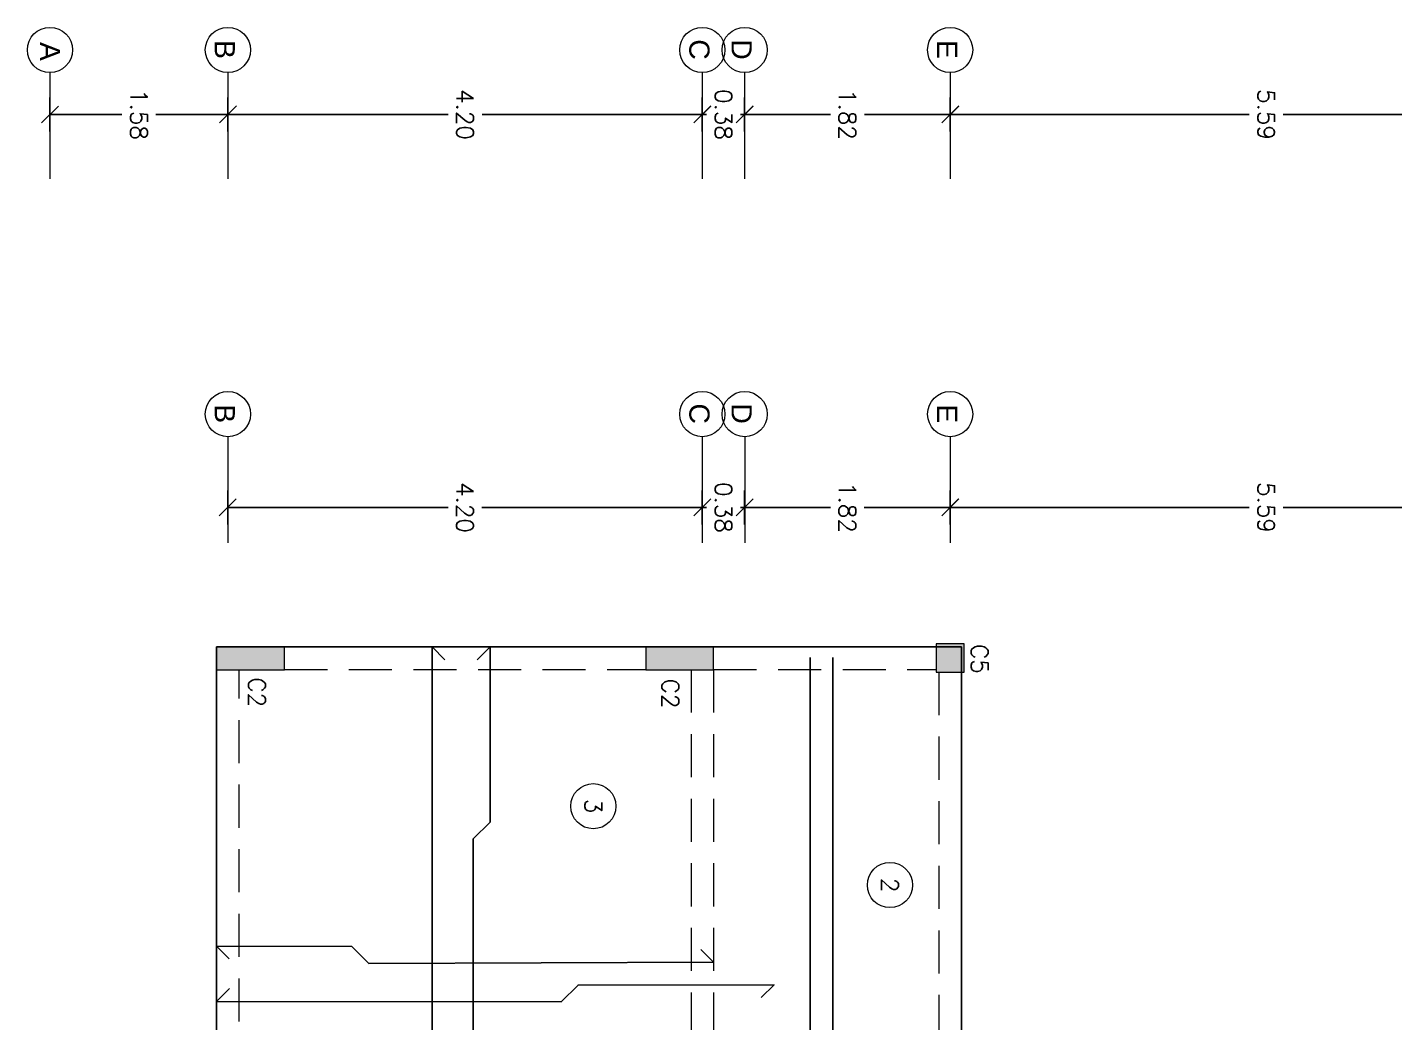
# Model space of a CAD drawing. Header units: metres. Extents: x -44 to 358, y -246 to 48.
# Drawn here: x 148.55 to 160.66, y -191.06 to -182.25 of the extents above; entities that cross this region are included whole.
import ezdxf
from ezdxf.enums import TextEntityAlignment as Align

# ---------------------------------------------------------------- set-up
doc = ezdxf.new("R2010")
doc.units = ezdxf.units.M
doc.header["$LTSCALE"] = 0.3
doc.header["$PDMODE"] = 3
doc.linetypes.add('Grid Line 1_2_', pattern=[22.225, 12.7, -3.175, 3.175, -3.175])
doc.linetypes.add('HIDDEN', pattern=[9.525, 6.35, -3.175])
for name, color, linetype, lineweight in [('0-S-GRID', 1, 'Continuous', 9), ('0-S-GRID-IDEN', 1, 'Continuous', 9), ('Columnas', 7, 'Continuous', 18), ('VIGAS', 1, 'HIDDEN', 15)]:
    doc.layers.add(name, color=color, linetype=linetype, lineweight=lineweight)
for name, color, linetype in [('ACERO', 5, 'Continuous'), ('BP', 3, 'Continuous'), ('DIMTEXTO', 4, 'Continuous'), ('HATCH', 8, 'Continuous')]:
    doc.layers.add(name, color=color, linetype=linetype)
doc.styles.add('Arial_2', font='arial.ttf', dxfattribs={"height": 0.2})
doc.styles.add('SMPLEX', font='simplex.shx')
doc.dimstyles.new('DIM-75', dxfattribs={"dimscale": 0.75, "dimtxt": 0.2, "dimasz": 0.2, "dimexe": 0.2, "dimexo": 0.2, "dimgap": 0.1, "dimtad": 0, "dimtih": 1, "dimtoh": 1, "dimzin": 0, "dimdsep": 46, "dimtxsty": 'SMPLEX', "dimblk1": 'OBLIQUE', "dimblk2": 'OBLIQUE', "dimsah": 1, "dimcen": 0.2, "dimclrd": 4, "dimclre": 4, "dimclrt": 4, "dimadec": 0, "dimazin": 0, "dimtfac": 1, "dimtmove": 0, "dimatfit": 3, "dimldrblk": 'OBLIQUE', "dimfxl": 0.2, "dimfxlon": 1, "dimtfill": 1, "dimtolj": 1, "dimtzin": 0, "dimarcsym": 0})

# ---------------------------------------------------------------- blocks, each defined once
blk = doc.blocks.new('_OBLIQUE')
at = {"color": 0, "linetype": 'ByBlock'}
blk.add_line((-0.5, -0.5), (0.5, 0.5), dxfattribs=at)
blk = doc.blocks.new('*D1828')
at = {"layer": 'DEFPOINTS', "color": 0, "transparency": 16777216}
for p in [(112.955, -33.742), (113.268, -33.742), (113.268, -34.117)]:
    blk.add_point(p, dxfattribs=at)
at = {"layer": 'DIMTEXTO', "color": 4, "lineweight": -2, "transparency": 16777216}
for p, q in [((112.955, -33.742), (112.955, -33.592)), ((113.105, -33.742), (112.805, -33.742)), ((112.955, -33.742), (112.955, -33.779)), ((113.105, -34.117), (112.805, -34.117)), ((112.955, -34.117), (112.955, -34.079)), ((112.955, -34.117), (112.955, -34.267))]:
    blk.add_line(p, q, dxfattribs=at)
at = {"layer": 'DIMTEXTO', "color": 4, "lineweight": -2, "transparency": 16777216, "xscale": 0.15, "yscale": 0.15, "zscale": 0.15}
for p, rotation in [((112.955, -33.742), 270), ((112.955, -34.117), 90)]:
    blk.add_blockref('_OBLIQUE', p, dxfattribs=dict(at, rotation=rotation))
at = {"layer": 'DIMTEXTO', "color": 4, "transparency": 16777216, "insert": (112.955, -33.929), "char_height": 0.15, "attachment_point": 5, "style": 'SMPLEX', "bg_fill": 3, "box_fill_scale": 1.1, "bg_fill_color": 256, "bg_fill_true_color": 13158600, "bg_fill_transparency": 0}
blk.add_mtext('\\A1;0.38', dxfattribs=at)
blk = doc.blocks.new('*D1829')
at = {"layer": 'DEFPOINTS', "color": 0, "transparency": 16777216}
for p in [(113.268, -34.117), (112.955, -38.317), (113.268, -38.317)]:
    blk.add_point(p, dxfattribs=at)
at = {"layer": 'DIMTEXTO', "color": 4, "lineweight": -2, "transparency": 16777216}
for p, q in [((113.105, -34.117), (112.805, -34.117)), ((112.955, -34.117), (112.955, -36.067)), ((112.955, -38.317), (112.955, -36.367)), ((113.105, -38.317), (112.805, -38.317))]:
    blk.add_line(p, q, dxfattribs=at)
at = {"layer": 'DIMTEXTO', "color": 4, "lineweight": -2, "transparency": 16777216, "xscale": 0.15, "yscale": 0.15, "zscale": 0.15}
for p, rotation in [((112.955, -34.117), 90), ((112.955, -38.317), 270)]:
    blk.add_blockref('_OBLIQUE', p, dxfattribs=dict(at, rotation=rotation))
at = {"layer": 'DIMTEXTO', "color": 4, "transparency": 16777216, "insert": (112.955, -36.217), "char_height": 0.15, "attachment_point": 5, "style": 'SMPLEX', "bg_fill": 3, "box_fill_scale": 1.1, "bg_fill_color": 256, "bg_fill_true_color": 13158600, "bg_fill_transparency": 0}
blk.add_mtext('\\A1;4.20', dxfattribs=at)
blk = doc.blocks.new('*D1830')
at = {"layer": 'DEFPOINTS', "color": 0, "transparency": 16777216}
for p in [(113.268, -38.317), (112.955, -39.892), (113.268, -39.892)]:
    blk.add_point(p, dxfattribs=at)
at = {"layer": 'DIMTEXTO', "color": 4, "lineweight": -2, "transparency": 16777216}
for p, q in [((113.105, -38.317), (112.805, -38.317)), ((112.955, -38.317), (112.955, -38.954)), ((112.955, -39.892), (112.955, -39.254)), ((113.105, -39.892), (112.805, -39.892))]:
    blk.add_line(p, q, dxfattribs=at)
at = {"layer": 'DIMTEXTO', "color": 4, "lineweight": -2, "transparency": 16777216, "xscale": 0.15, "yscale": 0.15, "zscale": 0.15}
for p, rotation in [((112.955, -38.317), 90), ((112.955, -39.892), 270)]:
    blk.add_blockref('_OBLIQUE', p, dxfattribs=dict(at, rotation=rotation))
at = {"layer": 'DIMTEXTO', "color": 4, "transparency": 16777216, "insert": (112.955, -39.104), "char_height": 0.15, "attachment_point": 5, "style": 'SMPLEX', "bg_fill": 3, "box_fill_scale": 1.1, "bg_fill_color": 256, "bg_fill_true_color": 13158600, "bg_fill_transparency": 0}
blk.add_mtext('\\A1;1.58', dxfattribs=at)
blk = doc.blocks.new('*D1831')
at = {"layer": 'DEFPOINTS', "color": 0, "transparency": 16777216}
for p in [(112.955, -31.922), (113.268, -31.922), (113.268, -33.742)]:
    blk.add_point(p, dxfattribs=at)
at = {"layer": 'DIMTEXTO', "color": 4, "lineweight": -2, "transparency": 16777216}
for p, q in [((113.105, -31.922), (112.805, -31.922)), ((112.955, -31.922), (112.955, -32.682)), ((112.955, -33.742), (112.955, -32.982)), ((113.105, -33.742), (112.805, -33.742))]:
    blk.add_line(p, q, dxfattribs=at)
at = {"layer": 'DIMTEXTO', "color": 4, "lineweight": -2, "transparency": 16777216, "xscale": 0.15, "yscale": 0.15, "zscale": 0.15}
for p, rotation in [((112.955, -31.922), 90), ((112.955, -33.742), 270)]:
    blk.add_blockref('_OBLIQUE', p, dxfattribs=dict(at, rotation=rotation))
at = {"layer": 'DIMTEXTO', "color": 4, "transparency": 16777216, "insert": (112.955, -32.832), "char_height": 0.15, "attachment_point": 5, "style": 'SMPLEX', "bg_fill": 3, "box_fill_scale": 1.1, "bg_fill_color": 256, "bg_fill_true_color": 13158600, "bg_fill_transparency": 0}
blk.add_mtext('\\A1;1.82', dxfattribs=at)
blk = doc.blocks.new('*D1832')
at = {"layer": 'DEFPOINTS', "color": 0, "ltscale": 0.2, "transparency": 16777216}
for p in [(112.955, -26.328), (113.268, -26.328), (113.268, -31.922)]:
    blk.add_point(p, dxfattribs=at)
at = {"layer": 'DIMTEXTO', "color": 4, "lineweight": -2, "ltscale": 0.2, "transparency": 16777216}
for p, q in [((113.105, -26.328), (112.805, -26.328)), ((112.955, -26.328), (112.955, -28.975)), ((112.955, -31.922), (112.955, -29.275)), ((113.105, -31.922), (112.805, -31.922))]:
    blk.add_line(p, q, dxfattribs=at)
at = {"layer": 'DIMTEXTO', "color": 4, "lineweight": -2, "ltscale": 0.2, "transparency": 16777216, "xscale": 0.15, "yscale": 0.15, "zscale": 0.15}
for p, rotation in [((112.955, -26.328), 90), ((112.955, -31.922), 270)]:
    blk.add_blockref('_OBLIQUE', p, dxfattribs=dict(at, rotation=rotation))
at = {"layer": 'DIMTEXTO', "color": 4, "ltscale": 0.2, "transparency": 16777216, "insert": (112.955, -29.125), "char_height": 0.15, "attachment_point": 5, "style": 'SMPLEX', "bg_fill": 3, "box_fill_scale": 1.1, "bg_fill_color": 256, "bg_fill_true_color": 13158600, "bg_fill_transparency": 0}
blk.add_mtext('\\A1;5.59', dxfattribs=at)
blk = doc.blocks.new('A$C29cb555f')
at = {"layer": 'HATCH'}
h = blk.add_hatch(color=256, dxfattribs=at)
h.dxf.hatch_style = 1
h.paths.add_polyline_path([(10.373, 8.188), (10.623, 8.188), (10.623, 8.438), (10.373, 8.438)])
h = blk.add_hatch(color=256, dxfattribs=at)
h.dxf.hatch_style = 1
h.paths.add_polyline_path([(10.401, 5.619), (10.601, 5.619), (10.601, 6.219), (10.401, 6.219)])
h = blk.add_hatch(color=256, dxfattribs=at)
h.dxf.hatch_style = 1
h.paths.add_polyline_path([(10.401, 1.819), (10.601, 1.819), (10.601, 2.419), (10.401, 2.419)])
at = {"layer": 'Columnas'}
for points in [[(10.373, 8.188), (10.623, 8.188), (10.623, 8.438), (10.373, 8.438)], [(10.401, 5.619), (10.601, 5.619), (10.601, 6.219), (10.401, 6.219)], [(10.401, 1.819), (10.601, 1.819), (10.601, 2.419), (10.401, 2.419)]]:
    blk.add_lwpolyline(points, close=True, dxfattribs=at)
at = {"layer": 'DIMTEXTO', "ltscale": 0.2, "char_height": 0.15, "attachment_point": 1, "style": 'SMPLEX', "bg_fill": 3, "box_fill_scale": 1.2, "bg_fill_color": 256, "bg_fill_transparency": 0}
for s, insert in [('C5', (10.374, 8.649)), ('C2', (10.68, 5.912)), ('C2', (10.669, 2.251))]:
    blk.add_mtext_dynamic_manual_height_columns(s, width=0.23091, gutter_width=0.25, heights=[0], dxfattribs=dict(at, insert=insert))
blk = doc.blocks.new('*D1949')
at = {"layer": 'DEFPOINTS', "color": 0, "transparency": 16777216}
for p in [(74.081, -33.742), (74.395, -33.742), (74.395, -34.117)]:
    blk.add_point(p, dxfattribs=at)
at = {"layer": 'DIMTEXTO', "color": 4, "lineweight": -2, "transparency": 16777216}
for p, q in [((74.081, -33.742), (74.081, -33.592)), ((74.231, -33.742), (73.931, -33.742)), ((74.081, -33.742), (74.081, -33.779)), ((74.231, -34.117), (73.931, -34.117)), ((74.081, -34.117), (74.081, -34.079)), ((74.081, -34.117), (74.081, -34.267))]:
    blk.add_line(p, q, dxfattribs=at)
at = {"layer": 'DIMTEXTO', "color": 4, "lineweight": -2, "transparency": 16777216, "xscale": 0.15, "yscale": 0.15, "zscale": 0.15}
for p, rotation in [((74.081, -33.742), 270), ((74.081, -34.117), 90)]:
    blk.add_blockref('_OBLIQUE', p, dxfattribs=dict(at, rotation=rotation))
at = {"layer": 'DIMTEXTO', "color": 4, "transparency": 16777216, "insert": (74.081, -33.929), "char_height": 0.15, "attachment_point": 5, "style": 'SMPLEX', "bg_fill": 3, "box_fill_scale": 1.1, "bg_fill_color": 256, "bg_fill_true_color": 13158600, "bg_fill_transparency": 0}
blk.add_mtext('\\A1;0.38', dxfattribs=at)
blk = doc.blocks.new('*D1950')
at = {"layer": 'DEFPOINTS', "color": 0, "transparency": 16777216}
for p in [(74.395, -34.117), (74.081, -38.317), (74.395, -38.317)]:
    blk.add_point(p, dxfattribs=at)
at = {"layer": 'DIMTEXTO', "color": 4, "lineweight": -2, "transparency": 16777216}
for p, q in [((74.231, -34.117), (73.931, -34.117)), ((74.081, -34.117), (74.081, -36.067)), ((74.081, -38.317), (74.081, -36.367)), ((74.231, -38.317), (73.931, -38.317))]:
    blk.add_line(p, q, dxfattribs=at)
at = {"layer": 'DIMTEXTO', "color": 4, "lineweight": -2, "transparency": 16777216, "xscale": 0.15, "yscale": 0.15, "zscale": 0.15}
for p, rotation in [((74.081, -34.117), 90), ((74.081, -38.317), 270)]:
    blk.add_blockref('_OBLIQUE', p, dxfattribs=dict(at, rotation=rotation))
at = {"layer": 'DIMTEXTO', "color": 4, "transparency": 16777216, "insert": (74.081, -36.217), "char_height": 0.15, "attachment_point": 5, "style": 'SMPLEX', "bg_fill": 3, "box_fill_scale": 1.1, "bg_fill_color": 256, "bg_fill_true_color": 13158600, "bg_fill_transparency": 0}
blk.add_mtext('\\A1;4.20', dxfattribs=at)
blk = doc.blocks.new('*D1951')
at = {"layer": 'DEFPOINTS', "color": 0, "transparency": 16777216}
for p in [(74.081, -31.922), (74.395, -31.922), (74.395, -33.742)]:
    blk.add_point(p, dxfattribs=at)
at = {"layer": 'DIMTEXTO', "color": 4, "lineweight": -2, "transparency": 16777216}
for p, q in [((74.231, -31.922), (73.931, -31.922)), ((74.081, -31.922), (74.081, -32.682)), ((74.081, -33.742), (74.081, -32.982)), ((74.231, -33.742), (73.931, -33.742))]:
    blk.add_line(p, q, dxfattribs=at)
at = {"layer": 'DIMTEXTO', "color": 4, "lineweight": -2, "transparency": 16777216, "xscale": 0.15, "yscale": 0.15, "zscale": 0.15}
for p, rotation in [((74.081, -31.922), 90), ((74.081, -33.742), 270)]:
    blk.add_blockref('_OBLIQUE', p, dxfattribs=dict(at, rotation=rotation))
at = {"layer": 'DIMTEXTO', "color": 4, "transparency": 16777216, "insert": (74.081, -32.832), "char_height": 0.15, "attachment_point": 5, "style": 'SMPLEX', "bg_fill": 3, "box_fill_scale": 1.1, "bg_fill_color": 256, "bg_fill_true_color": 13158600, "bg_fill_transparency": 0}
blk.add_mtext('\\A1;1.82', dxfattribs=at)
blk = doc.blocks.new('*D1952')
at = {"layer": 'DEFPOINTS', "color": 0, "ltscale": 0.2, "transparency": 16777216}
for p in [(74.081, -26.328), (74.395, -26.328), (74.395, -31.922)]:
    blk.add_point(p, dxfattribs=at)
at = {"layer": 'DIMTEXTO', "color": 4, "lineweight": -2, "ltscale": 0.2, "transparency": 16777216}
for p, q in [((74.231, -26.328), (73.931, -26.328)), ((74.081, -26.328), (74.081, -28.975)), ((74.081, -31.922), (74.081, -29.275)), ((74.231, -31.922), (73.931, -31.922))]:
    blk.add_line(p, q, dxfattribs=at)
at = {"layer": 'DIMTEXTO', "color": 4, "lineweight": -2, "ltscale": 0.2, "transparency": 16777216, "xscale": 0.15, "yscale": 0.15, "zscale": 0.15}
for p, rotation in [((74.081, -26.328), 90), ((74.081, -31.922), 270)]:
    blk.add_blockref('_OBLIQUE', p, dxfattribs=dict(at, rotation=rotation))
at = {"layer": 'DIMTEXTO', "color": 4, "ltscale": 0.2, "transparency": 16777216, "insert": (74.081, -29.125), "char_height": 0.15, "attachment_point": 5, "style": 'SMPLEX', "bg_fill": 3, "box_fill_scale": 1.1, "bg_fill_color": 256, "bg_fill_true_color": 13158600, "bg_fill_transparency": 0}
blk.add_mtext('\\A1;5.59', dxfattribs=at)
blk = doc.blocks.new('A$Cefc2a90e')
at = {"layer": '0-S-GRID', "linetype": 'Grid Line 1_2_'}
for p, q in [((0.4, 9.706), (1.34, 9.706)), ((0.4, 9.706), (1.34, 9.706)), ((0.4, 7.887), (1.34, 7.887)), ((0.4, 7.887), (1.34, 7.887)), ((0.4, 7.512), (1.34, 7.512)), ((0.4, 7.512), (1.34, 7.512)), ((0.4, 3.312), (1.34, 3.312)), ((0.4, 3.312), (1.34, 3.312)), ((0.4, 1.737), (1.34, 1.737)), ((0.4, 1.737), (1.34, 1.737))]:
    blk.add_line(p, q, dxfattribs=at)
at = {"layer": '0-S-GRID-IDEN'}
for centre in [(0.2, 9.706), (0.2, 7.887), (0.2, 7.512), (0.2, 3.312), (0.2, 1.737)]:
    blk.add_circle(centre, 0.2, dxfattribs=at)
at = {"layer": 'DIMTEXTO', "ltscale": 0.2}
blk.add_blockref('A$C29cb555f', (-4.916, 1.393), dxfattribs=at)
at = {"layer": 'DIMTEXTO', "char_height": 0.179, "width": 0.16835, "attachment_point": 5, "style": 'Arial_2'}
for s, insert in [('E', (0.196, 9.679)), ('D', (0.196, 7.86)), ('C', (0.196, 7.485)), ('B', (0.196, 3.285)), ('A', (0.213, 1.737))]:
    blk.add_mtext(s, dxfattribs=dict(at, insert=insert))
at = {"layer": 'DIMTEXTO'}
dim = blk.add_linear_dim(base=(0.77090881, 7.886788286), p1=(1.084242172, 7.511788286), p2=(1.084242172, 7.886788286), angle=90, dimstyle='DIM-75', dxfattribs=at)
dim.commit()
dim.dimension.update_dxf_attribs({"geometry": '*D1828', "text_midpoint": (0.77090881, 7.699288286), "insert": (-112.1836726, 41.628606795)})
blk.add_wipeout([(4.785, 10.58), (6.519, 10.58), (6.519, 2.762), (4.785, 2.762)])
at = {"layer": 'BP', "color": 8, "ltscale": 0.2}
blk.add_lwpolyline([(14.259, 14.699), (14.259, 9.806), (5.484, 9.806), (5.484, 3.212), (10.184, 3.212)], dxfattribs=at)
at = {"layer": 'DIMTEXTO'}
for base, p1, p2, picture, middle in [((0.771, 9.706), (1.084, 7.887), (1.084, 9.706), '*D1831', (0.771, 8.797)), ((0.771, 3.312), (1.084, 7.512), (1.084, 3.312), '*D1829', (0.771, 5.412))]:
    dim = blk.add_linear_dim(base=base, p1=p1, p2=p2, angle=90, dimstyle='DIM-75', dxfattribs=at)
    dim.commit()
    dim.dimension.update_dxf_attribs({"geometry": picture, "text_midpoint": middle, "insert": (-112.184, 41.629)})
at = {"layer": 'DIMTEXTO', "ltscale": 0.2}
dim = blk.add_linear_dim(base=(0.7709, 15.3009), p1=(1.0842, 9.7063), p2=(1.0842, 15.3009), angle=90, dimstyle='DIM-75', override={"dimtmove": 1}, dxfattribs=at)
dim.commit()
dim.dimension.update_dxf_attribs({"geometry": '*D1832', "text_midpoint": (0.7709, 12.5036), "insert": (-112.1837, 41.6286)})
at = {"layer": 'DIMTEXTO'}
dim = blk.add_linear_dim(base=(0.7709089, 1.7367876), p1=(1.0842422, 3.3117883), p2=(1.0842422, 1.7367876), angle=90, dimstyle='DIM-75', dxfattribs=at)
dim.commit()
dim.dimension.update_dxf_attribs({"geometry": '*D1830', "text_midpoint": (0.7709089, 2.524288), "insert": (-112.1836726, 41.6286068)})
blk = doc.blocks.new('A$C5eafe734')
at = {"layer": 'DIMTEXTO', "ltscale": 0.2}
blk.add_blockref('A$C29cb555f', (-7.332, 0), dxfattribs=at)
at = {"layer": '0-S-GRID', "linetype": 'Grid Line 1_2_'}
for p, q in [((1.207, 8.313), (2.147, 8.313)), ((1.207, 8.313), (2.147, 8.313)), ((1.207, 6.494), (2.147, 6.494)), ((1.207, 6.494), (2.147, 6.494)), ((1.207, 6.119), (2.147, 6.119)), ((1.207, 6.119), (2.147, 6.119)), ((1.207, 1.919), (2.147, 1.919)), ((1.207, 1.919), (2.147, 1.919))]:
    blk.add_line(p, q, dxfattribs=at)
at = {"layer": '0-S-GRID-IDEN'}
for centre in [(1.007, 8.313), (5.175, 7.78), (1.007, 6.494), (1.007, 6.119), (4.477, 5.154), (1.007, 1.919)]:
    blk.add_circle(centre, 0.2, dxfattribs=at)
at = {"layer": 'ACERO', "ltscale": 0.2}
for p, q in [((11.963, 7.273), (3.16, 7.273)), ((11.963, 7.073), (3.16, 7.073))]:
    blk.add_line(p, q, dxfattribs=at)
at = {"layer": 'ACERO'}
for points in [[(6.171, 6.641), (6.059, 6.754), (6.06, 5.019), (6.21, 4.868), (6.207, 1.819), (6.091, 1.932)], [(5.746, 6.107), (5.858, 6.219), (5.869, 3.166), (5.719, 3.017), (5.716, 1.819), (5.828, 1.931)], [(8.756, 4.198), (8.868, 4.087), (4.767, 4.09), (4.617, 4.24), (3.068, 4.24), (3.181, 4.127)], [(8.756, 3.765), (8.868, 3.877), (7.326, 3.877), (7.176, 3.727), (3.068, 3.727), (3.181, 3.84)]]:
    blk.add_lwpolyline(points, dxfattribs=at)
at = {"layer": 'BP', "ltscale": 0.2}
blk.add_lwpolyline([(11.843, 14.458), (11.843, 8.413), (3.068, 8.413), (3.068, 1.819), (8.868, 1.819), (8.868, 5.919), (15.463, 5.969), (15.463, 14.458)], close=True, dxfattribs=at)
at = {"layer": 'VIGAS', "ltscale": 0.2}
for p, q in [((3.29, 8.413), (8.643, 8.413)), ((3.068, 6.219), (3.068, 8.188)), ((3.268, 6.219), (3.268, 8.188)), ((3.29, 8.213), (8.643, 8.213)), ((3.268, 6.219), (8.668, 6.219)), ((3.268, 6.019), (8.668, 6.019)), ((3.068, 2.419), (3.068, 5.619)), ((3.268, 2.419), (3.268, 5.619)), ((8.668, 2.019), (3.268, 2.019)), ((8.668, 1.819), (3.268, 1.819))]:
    blk.add_line(p, q, dxfattribs=at)
at = {"layer": 'DIMTEXTO', "style": 'SMPLEX'}
for s, p in [('2', (5.175, 7.78)), ('3', (4.477, 5.154))]:
    blk.add_text(s, height=0.15, dxfattribs=at).set_placement(p, align=Align.MIDDLE_CENTER)
at = {"layer": 'DIMTEXTO', "char_height": 0.179, "width": 0.16835, "attachment_point": 5, "style": 'Arial_2'}
for s, insert in [('E', (1.003, 8.286)), ('D', (1.003, 6.467)), ('C', (1.003, 6.092)), ('B', (1.003, 1.892))]:
    blk.add_mtext(s, dxfattribs=dict(at, insert=insert))
at = {"layer": 'DIMTEXTO'}
dim = blk.add_linear_dim(base=(1.833396672, 6.493625139), p1=(2.146730035, 6.118625139), p2=(2.146730035, 6.493625139), angle=90, dimstyle='DIM-75', dxfattribs=at)
dim.commit()
dim.dimension.update_dxf_attribs({"geometry": '*D1949', "text_midpoint": (1.833396672, 6.306125139), "insert": (-72.247785001, 40.235443648)})
for base, p1, p2, picture, middle in [((1.833, 8.313), (2.147, 6.494), (2.147, 8.313), '*D1951', (1.833, 7.403)), ((1.833, 1.919), (2.147, 6.119), (2.147, 1.919), '*D1950', (1.833, 4.019))]:
    dim = blk.add_linear_dim(base=base, p1=p1, p2=p2, angle=90, dimstyle='DIM-75', dxfattribs=at)
    dim.commit()
    dim.dimension.update_dxf_attribs({"geometry": picture, "text_midpoint": middle, "insert": (-72.248, 40.235)})
at = {"layer": 'DIMTEXTO', "ltscale": 0.2}
dim = blk.add_linear_dim(base=(1.8334, 13.9077), p1=(2.1467, 8.3132), p2=(2.1467, 13.9077), angle=90, dimstyle='DIM-75', override={"dimtmove": 1}, dxfattribs=at)
dim.commit()
dim.dimension.update_dxf_attribs({"geometry": '*D1952', "text_midpoint": (1.8334, 11.1104), "insert": (-72.2478, 40.2354)})

msp = doc.modelspace()

# ---------------------------------------------------------------- block references
at = {"layer": 'DIMTEXTO', "ltscale": 0.2, "rotation": 270}
msp.add_blockref('A$Cefc2a90e', (147.0142665, -182.2511078), dxfattribs=at)

# ---------------------------------------------------------------- next in the draw order: block references
msp.add_blockref('A$C5eafe734', (148.4074297, -184.6672092), dxfattribs=at)

doc.saveas('drawing.dxf')
